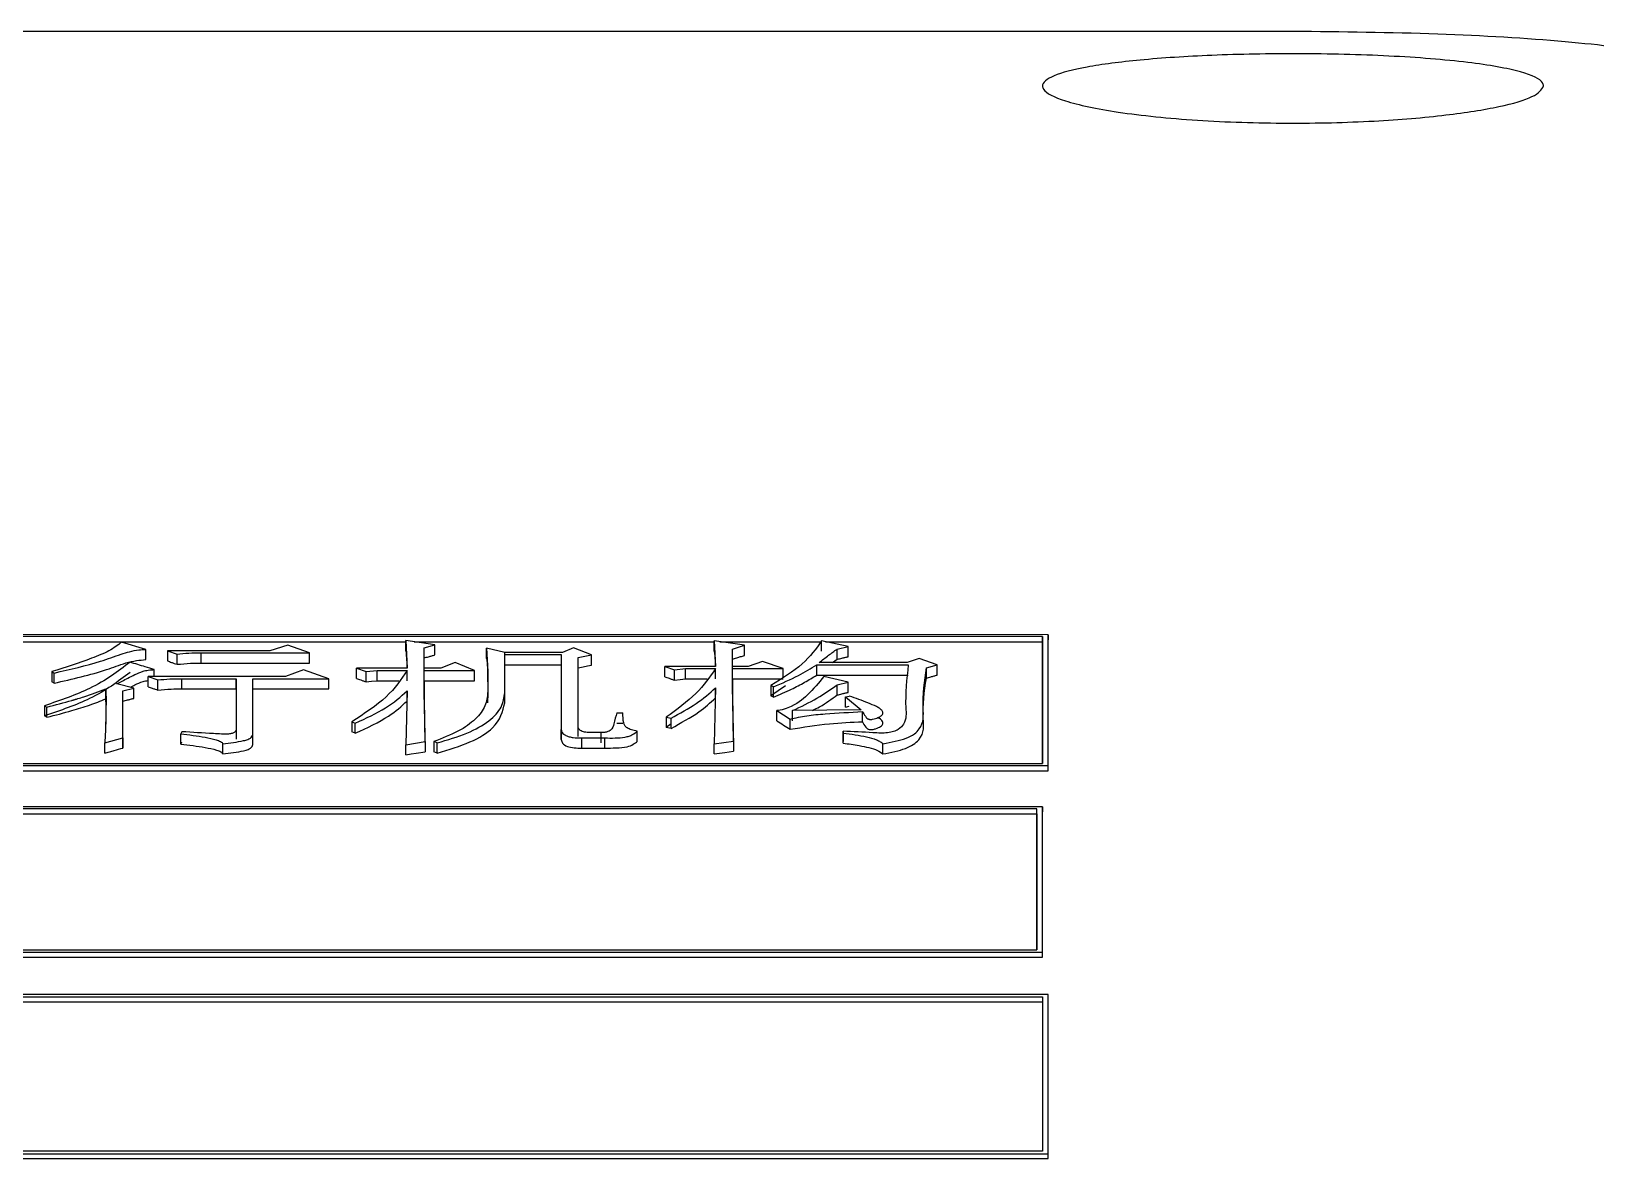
# Model space of a CAD drawing. Header units: millimetres. Extents: x 2251 to 4395, y 932 to 2449.
# Drawn here: x 2764.42 to 2778.47, y 2279.81 to 2289.93 of the extents above; entities that cross this region are included whole.
import ezdxf

# ---------------------------------------------------------------- set-up
doc = ezdxf.new("R2010")
doc.units = ezdxf.units.MM

msp = doc.modelspace()

# ---------------------------------------------------------------- linework, layer by layer
at = {"color": 7, "linetype": 'Continuous', "lineweight": 25}
for p, q in [((2775.754, 2289.929), (2738.754, 2289.93)), ((2773.555, 2284.512), (2751.572, 2284.513)), ((2773.505, 2284.495), (2751.622, 2284.495)), ((2773.505, 2284.495), (2773.505, 2284.449)), ((2773.555, 2284.512), (2773.555, 2284.465)), ((2773.555, 2283.291), (2773.555, 2284.465)), ((2762.338, 2284.449), (2767.789, 2284.449)), ((2765.452, 2284.38), (2765.236, 2284.445)), ((2765.452, 2284.288), (2765.452, 2284.38)), ((2765.647, 2284.368), (2765.647, 2284.276)), ((2765.647, 2284.368), (2765.733, 2284.338)), ((2766.566, 2284.368), (2765.647, 2284.368)), ((2765.733, 2284.246), (2765.733, 2284.338)), ((2765.95, 2284.257), (2765.95, 2284.349)), ((2765.95, 2284.349), (2766.923, 2284.349)), ((2766.729, 2284.418), (2766.566, 2284.368)), ((2766.923, 2284.349), (2766.729, 2284.418)), ((2766.923, 2284.257), (2766.923, 2284.349)), ((2767.789, 2284.46), (2767.8, 2284.211)), ((2768.048, 2284.422), (2767.789, 2284.46)), ((2767.789, 2284.368), (2767.789, 2284.46)), ((2767.863, 2284.449), (2770.558, 2284.449)), ((2767.951, 2284.395), (2768.048, 2284.422)), ((2767.951, 2284.211), (2767.951, 2284.395)), ((2767.951, 2284.394), (2767.951, 2284.395)), ((2768.048, 2284.33), (2768.048, 2284.422)), ((2768.513, 2284.391), (2768.524, 2284.18)), ((2768.676, 2284.353), (2768.513, 2284.391)), ((2768.513, 2284.299), (2768.513, 2284.391)), ((2769.195, 2284.353), (2768.676, 2284.353)), ((2768.676, 2284.261), (2768.676, 2284.353)), ((2768.676, 2283.992), (2768.676, 2284.334)), ((2768.676, 2284.334), (2769.184, 2284.334)), ((2768.676, 2284.242), (2768.676, 2284.334)), ((2769.184, 2284.334), (2769.184, 2283.662)), ((2769.184, 2284.334), (2769.184, 2284.242)), ((2769.292, 2284.395), (2769.195, 2284.353)), ((2769.455, 2284.33), (2769.292, 2284.395)), ((2769.336, 2284.307), (2769.455, 2284.33)), ((2769.455, 2284.238), (2769.455, 2284.33)), ((2770.558, 2284.456), (2770.569, 2284.226)), ((2770.828, 2284.418), (2770.558, 2284.456)), ((2770.558, 2284.364), (2770.558, 2284.456)), ((2770.608, 2284.449), (2771.515, 2284.449)), ((2770.72, 2284.383), (2770.828, 2284.418)), ((2770.72, 2284.226), (2770.72, 2284.383)), ((2770.72, 2284.383), (2770.72, 2284.383)), ((2770.828, 2284.326), (2770.828, 2284.418)), ((2771.759, 2284.406), (2771.521, 2284.456)), ((2771.521, 2284.364), (2771.521, 2284.456)), ((2771.555, 2284.449), (2773.505, 2284.449)), ((2771.661, 2284.383), (2771.759, 2284.406)), ((2771.661, 2284.291), (2771.661, 2284.383)), ((2771.759, 2284.314), (2771.759, 2284.406)), ((2765.528, 2284.137), (2765.528, 2284.199)), ((2765.95, 2284.257), (2766.923, 2284.257)), ((2766.869, 2284.195), (2766.707, 2284.137)), ((2767.096, 2284.117), (2766.869, 2284.195)), ((2767.345, 2284.211), (2767.432, 2284.18)), ((2767.8, 2284.211), (2767.345, 2284.211)), ((2767.345, 2284.119), (2767.345, 2284.211)), ((2767.432, 2284.18), (2767.529, 2284.191)), ((2767.529, 2284.191), (2767.8, 2284.191)), ((2767.529, 2284.099), (2767.529, 2284.191)), ((2767.8, 2284.099), (2767.8, 2284.191)), ((2767.951, 2284.211), (2767.951, 2284.303)), ((2768.102, 2284.211), (2767.951, 2284.211)), ((2767.951, 2284.119), (2767.951, 2284.211)), ((2767.951, 2284.191), (2768.405, 2284.191)), ((2767.951, 2284.099), (2767.951, 2284.191)), ((2768.232, 2284.261), (2768.102, 2284.211)), ((2768.405, 2284.191), (2768.232, 2284.261)), ((2768.405, 2284.099), (2768.405, 2284.191)), ((2768.676, 2284.242), (2769.184, 2284.242)), ((2768.676, 2283.9), (2768.676, 2284.242)), ((2769.184, 2284.242), (2769.184, 2283.57)), ((2769.336, 2283.69), (2769.336, 2284.307)), ((2769.336, 2284.304), (2769.336, 2284.307)), ((2769.336, 2283.598), (2769.336, 2284.215)), ((2770.114, 2284.226), (2770.201, 2284.195)), ((2770.569, 2284.226), (2770.114, 2284.226)), ((2770.114, 2284.134), (2770.114, 2284.226)), ((2770.201, 2284.195), (2770.298, 2284.207)), ((2770.201, 2284.103), (2770.201, 2284.195)), ((2770.298, 2284.207), (2770.569, 2284.207)), ((2770.298, 2284.115), (2770.298, 2284.207)), ((2770.569, 2284.115), (2770.569, 2284.207)), ((2770.72, 2284.226), (2770.72, 2284.291)), ((2770.861, 2284.226), (2770.72, 2284.226)), ((2770.72, 2284.134), (2770.72, 2284.226)), ((2770.72, 2284.207), (2771.175, 2284.207)), ((2770.72, 2284.115), (2770.72, 2284.207)), ((2770.991, 2284.272), (2770.861, 2284.226)), ((2771.175, 2284.207), (2770.991, 2284.272)), ((2771.175, 2284.13), (2771.175, 2284.207)), ((2771.477, 2284.241), (2772.3, 2284.241)), ((2771.477, 2284.149), (2771.477, 2284.241)), ((2772.289, 2284.261), (2771.499, 2284.261)), ((2771.619, 2284.261), (2771.661, 2284.291)), ((2772.397, 2284.299), (2772.289, 2284.261)), ((2772.559, 2284.241), (2772.397, 2284.299)), ((2772.462, 2284.214), (2772.559, 2284.241)), ((2772.462, 2284.122), (2772.462, 2284.214)), ((2772.559, 2284.149), (2772.559, 2284.241)), ((2764.608, 2284.18), (2764.608, 2284.088)), ((2764.608, 2284.18), (2764.63, 2284.168)), ((2764.63, 2284.076), (2764.608, 2284.088)), ((2764.63, 2284.076), (2764.63, 2284.168)), ((2765.344, 2284.031), (2765.193, 2284.071)), ((2765.474, 2284.137), (2765.56, 2284.106)), ((2766.707, 2284.137), (2765.474, 2284.137)), ((2765.474, 2284.045), (2765.474, 2284.137)), ((2765.56, 2284.014), (2765.56, 2284.106)), ((2765.777, 2284.117), (2766.263, 2284.117)), ((2765.777, 2284.026), (2765.777, 2284.117)), ((2766.263, 2284.117), (2766.263, 2283.666)), ((2766.263, 2284.026), (2766.263, 2284.117)), ((2766.415, 2284.117), (2767.096, 2284.117)), ((2766.415, 2283.625), (2766.415, 2284.117)), ((2766.415, 2284.026), (2766.415, 2284.117)), ((2767.096, 2284.026), (2767.096, 2284.117)), ((2767.432, 2284.088), (2767.432, 2284.18)), ((2767.529, 2284.099), (2767.726, 2284.099)), ((2767.951, 2284.099), (2768.405, 2284.099)), ((2767.962, 2283.552), (2767.951, 2284.072)), ((2768.524, 2284.18), (2768.524, 2283.992)), ((2768.524, 2284.088), (2768.524, 2284.18)), ((2768.524, 2284.088), (2768.524, 2283.946)), ((2770.298, 2284.115), (2770.495, 2284.115)), ((2770.72, 2284.115), (2771.175, 2284.115)), ((2770.731, 2283.556), (2770.72, 2284.09)), ((2771.088, 2284.043), (2771.066, 2284.055)), ((2771.066, 2284.055), (2771.066, 2283.963)), ((2771.197, 2284.052), (2771.066, 2283.963)), ((2771.088, 2283.951), (2771.088, 2284.043)), ((2771.477, 2284.149), (2772.3, 2284.149)), ((2771.759, 2284.086), (2771.542, 2284.137)), ((2771.661, 2284.063), (2771.759, 2284.086)), ((2771.661, 2283.971), (2771.661, 2284.063)), ((2771.759, 2283.994), (2771.759, 2284.086)), ((2765.095, 2283.936), (2765.095, 2284.027)), ((2765.247, 2284.008), (2765.344, 2284.031)), ((2765.247, 2283.585), (2765.247, 2284.008)), ((2765.247, 2283.494), (2765.247, 2283.916)), ((2765.344, 2283.94), (2765.344, 2284.031)), ((2765.777, 2284.026), (2766.263, 2284.026)), ((2766.263, 2284.026), (2766.263, 2283.574)), ((2766.415, 2283.534), (2766.415, 2284.026)), ((2766.415, 2284.026), (2767.096, 2284.026)), ((2767.8, 2284.008), (2767.789, 2283.524)), ((2767.799, 2283.916), (2767.799, 2284.008)), ((2768.524, 2283.9), (2768.524, 2283.992)), ((2768.676, 2283.9), (2768.676, 2283.992)), ((2770.569, 2284.035), (2770.558, 2283.532)), ((2770.569, 2283.944), (2770.569, 2284.035)), ((2771.088, 2283.951), (2771.066, 2283.963)), ((2771.737, 2283.953), (2771.77, 2283.96)), ((2771.737, 2283.953), (2771.878, 2283.838)), ((2771.737, 2283.861), (2771.737, 2283.953)), ((2764.544, 2283.874), (2764.565, 2283.862)), ((2764.544, 2283.874), (2764.544, 2283.782)), ((2764.565, 2283.77), (2764.544, 2283.782)), ((2764.565, 2283.77), (2764.565, 2283.862)), ((2769.682, 2283.81), (2769.736, 2283.81)), ((2770.125, 2283.77), (2770.169, 2283.762)), ((2770.125, 2283.77), (2770.125, 2283.679)), ((2770.169, 2283.671), (2770.169, 2283.762)), ((2771.12, 2283.738), (2771.12, 2283.83)), ((2771.12, 2283.83), (2771.239, 2283.754)), ((2771.878, 2283.838), (2771.261, 2283.83)), ((2771.261, 2283.738), (2771.261, 2283.83)), ((2771.737, 2283.861), (2771.77, 2283.869)), ((2771.889, 2283.73), (2771.889, 2283.822)), ((2765.777, 2283.641), (2765.766, 2283.621)), ((2765.766, 2283.53), (2765.766, 2283.621)), ((2766.263, 2283.666), (2766.263, 2283.574)), ((2766.415, 2283.534), (2766.415, 2283.625)), ((2767.302, 2283.73), (2767.334, 2283.718)), ((2767.302, 2283.73), (2767.302, 2283.639)), ((2767.334, 2283.627), (2767.302, 2283.639)), ((2767.334, 2283.627), (2767.334, 2283.718)), ((2769.184, 2283.57), (2769.184, 2283.662)), ((2769.541, 2283.633), (2769.444, 2283.633)), ((2769.541, 2283.542), (2769.541, 2283.633)), ((2769.682, 2283.718), (2769.736, 2283.718)), ((2769.866, 2283.554), (2769.866, 2283.645)), ((2770.169, 2283.713), (2770.125, 2283.679)), ((2770.169, 2283.671), (2770.125, 2283.679)), ((2771.239, 2283.663), (2771.239, 2283.754)), ((2771.715, 2283.629), (2771.715, 2283.645)), ((2771.715, 2283.645), (2771.715, 2283.554)), ((2771.715, 2283.538), (2771.715, 2283.629)), ((2765.084, 2283.54), (2765.247, 2283.585)), ((2765.084, 2283.449), (2765.084, 2283.54)), ((2765.247, 2283.585), (2765.247, 2283.494)), ((2765.766, 2283.53), (2765.777, 2283.55)), ((2766.144, 2283.441), (2766.144, 2283.532)), ((2767.789, 2283.524), (2767.962, 2283.552)), ((2767.789, 2283.433), (2767.789, 2283.524)), ((2767.962, 2283.552), (2767.962, 2283.461)), ((2768.038, 2283.552), (2768.038, 2283.461)), ((2768.07, 2283.54), (2768.038, 2283.552)), ((2768.07, 2283.449), (2768.07, 2283.54)), ((2769.368, 2283.585), (2769.574, 2283.585)), ((2769.368, 2283.494), (2769.368, 2283.585)), ((2769.368, 2283.494), (2769.574, 2283.494)), ((2769.574, 2283.494), (2769.574, 2283.585)), ((2770.558, 2283.532), (2770.731, 2283.556)), ((2770.558, 2283.441), (2770.558, 2283.532)), ((2770.731, 2283.556), (2770.731, 2283.465)), ((2771.715, 2283.538), (2771.715, 2283.554)), ((2772.072, 2283.441), (2772.072, 2283.532)), ((2751.622, 2283.356), (2773.505, 2283.356)), ((2768.07, 2283.449), (2768.038, 2283.461)), ((2751.572, 2283.337), (2773.555, 2283.337)), ((2751.572, 2283.291), (2773.555, 2283.291)), ((2773.555, 2283.291), (2773.555, 2283.337)), ((2773.505, 2282.966), (2751.522, 2282.967)), ((2773.455, 2282.947), (2751.572, 2282.948)), ((2773.455, 2282.902), (2773.455, 2282.947)), ((2773.505, 2282.966), (2773.505, 2282.921)), ((2773.505, 2281.616), (2773.505, 2282.921)), ((2751.572, 2282.902), (2773.455, 2282.902)), ((2751.522, 2281.661), (2773.505, 2281.66)), ((2751.572, 2281.682), (2773.455, 2281.681)), ((2773.505, 2281.616), (2773.505, 2281.66)), ((2751.522, 2281.616), (2773.505, 2281.616)), ((2773.555, 2281.281), (2751.572, 2281.282)), ((2751.622, 2281.26), (2773.505, 2281.26)), ((2773.505, 2281.26), (2773.505, 2281.216)), ((2773.555, 2281.237), (2773.555, 2281.281)), ((2773.555, 2279.807), (2773.555, 2281.237)), ((2751.622, 2281.216), (2773.505, 2281.216)), ((2751.572, 2279.85), (2773.555, 2279.85)), ((2773.505, 2279.873), (2751.622, 2279.873)), ((2773.555, 2279.807), (2773.555, 2279.85)), ((2751.572, 2279.807), (2773.555, 2279.807))]:
    msp.add_line(p, q, dxfattribs=at)
at = {"color": 7, "linetype": 'Continuous', "lineweight": 25, "flags": 128}
for points in [[(2769.336, 2284.215), (2769.38, 2284.224), (2769.418, 2284.231), (2769.455, 2284.238)], [(2767.432, 2284.088), (2767.48, 2284.094), (2767.529, 2284.099)], [(2770.201, 2284.103), (2770.25, 2284.109), (2770.298, 2284.115)], [(2767.789, 2283.433), (2767.835, 2283.441), (2767.882, 2283.448), (2767.962, 2283.461)], [(2770.558, 2283.441), (2770.605, 2283.448), (2770.653, 2283.454), (2770.731, 2283.465)]]:
    msp.add_lwpolyline(points, dxfattribs=at)
at = {"color": 7, "linetype": 'Continuous', "lineweight": 25}
for points, knots in [([(2779.754, 2289.439), (2779.718, 2289.494), (2779.644, 2289.604), (2779.074, 2289.74), (2778.207, 2289.845), (2777.06, 2289.915), (2776.194, 2289.924), (2775.754, 2289.929)], [0, 0, 0, 0, 0.184668, 0.369995, 0.565851, 0.779444, 1, 1, 1, 1]), ([(2778.004, 2289.439), (2777.984, 2289.407), (2777.942, 2289.342), (2777.62, 2289.25), (2777.132, 2289.172), (2776.472, 2289.117), (2775.692, 2289.098), (2774.879, 2289.124), (2774.167, 2289.197), (2773.682, 2289.299), (2773.519, 2289.384), (2773.494, 2289.461), (2773.576, 2289.533), (2773.885, 2289.614), (2774.378, 2289.677), (2775.035, 2289.72), (2775.817, 2289.734), (2776.629, 2289.714), (2777.342, 2289.658), (2777.825, 2289.572), (2777.993, 2289.493), (2778.002, 2289.449), (2778.004, 2289.439)], [0, 0, 0, 0, 0.0462762, 0.0927191, 0.1417154, 0.1951897, 0.2536855, 0.3152612, 0.376912, 0.4343703, 0.4858167, 0.5000047, 0.5462543, 0.592701, 0.6417985, 0.6951551, 0.753514, 0.8153974, 0.8768635, 0.9341609, 0.9857367, 1, 1, 1, 1]), ([(2773.505, 2283.356), (2773.505, 2283.477), (2773.505, 2283.721), (2773.505, 2284.101), (2773.505, 2284.355), (2773.505, 2284.495)], [0, 0, 0, 0, 0.309667, 0.619335, 1, 1, 1, 1]), ([(2773.555, 2283.337), (2773.555, 2283.459), (2773.555, 2283.702), (2773.555, 2284.096), (2773.555, 2284.361), (2773.555, 2284.512)], [0, 0, 0, 0, 0.300086, 0.600172, 1, 1, 1, 1]), ([(2765.236, 2284.445), (2765.201, 2284.418), (2765.13, 2284.365), (2764.913, 2284.277), (2764.731, 2284.219), (2764.608, 2284.18)], [0, 0, 0, 0, 0.244211, 0.494059, 1, 1, 1, 1]), ([(2764.63, 2284.168), (2764.775, 2284.201), (2764.991, 2284.25), (2765.214, 2284.332), (2765.348, 2284.374), (2765.431, 2284.379), (2765.452, 2284.38)], [0, 0, 0, 0, 0.501457, 0.748784, 0.936077, 1, 1, 1, 1]), ([(2765.733, 2284.338), (2765.769, 2284.341), (2765.84, 2284.348), (2765.913, 2284.349), (2765.95, 2284.349)], [0, 0, 0, 0, 0.498867, 1, 1, 1, 1]), ([(2767.789, 2284.368), (2767.791, 2284.34), (2767.795, 2284.288), (2767.797, 2284.235), (2767.798, 2284.211)], [0, 0, 0, 0, 0.53069, 1, 1, 1, 1]), ([(2767.951, 2284.303), (2767.965, 2284.307), (2767.988, 2284.313), (2768.02, 2284.322), (2768.039, 2284.327), (2768.048, 2284.33)], [0, 0, 0, 0, 0.420135, 0.710067, 1, 1, 1, 1]), ([(2770.558, 2284.364), (2770.561, 2284.336), (2770.565, 2284.29), (2770.566, 2284.244), (2770.567, 2284.226)], [0, 0, 0, 0, 0.616417, 1, 1, 1, 1]), ([(2770.72, 2284.291), (2770.733, 2284.296), (2770.758, 2284.303), (2770.794, 2284.315), (2770.817, 2284.322), (2770.828, 2284.326)], [0, 0, 0, 0, 0.362138, 0.681069, 1, 1, 1, 1]), ([(2771.521, 2284.456), (2771.471, 2284.386), (2771.37, 2284.245), (2771.168, 2284.118), (2771.066, 2284.055)], [0, 0, 0, 0, 0.496751, 1, 1, 1, 1]), ([(2771.499, 2284.261), (2771.527, 2284.283), (2771.579, 2284.324), (2771.635, 2284.365), (2771.661, 2284.383)], [0, 0, 0, 0, 0.532976, 1, 1, 1, 1]), ([(2773.505, 2284.449), (2773.505, 2284.339), (2773.505, 2284.119), (2773.505, 2283.756), (2773.505, 2283.497), (2773.505, 2283.356)], [0, 0, 0, 0, 0.312228, 0.624456, 1, 1, 1, 1]), ([(2765.312, 2284.265), (2765.203, 2284.182), (2765.008, 2284.034), (2764.687, 2283.923), (2764.544, 2283.874)], [0, 0, 0, 0, 0.553842, 1, 1, 1, 1]), ([(2764.63, 2284.076), (2764.711, 2284.095), (2764.873, 2284.133), (2765.093, 2284.192), (2765.239, 2284.25), (2765.359, 2284.281), (2765.424, 2284.286), (2765.452, 2284.288)], [0, 0, 0, 0, 0.285391, 0.571044, 0.802081, 0.914333, 1, 1, 1, 1]), ([(2765.193, 2284.071), (2765.225, 2284.087), (2765.279, 2284.115), (2765.354, 2284.154), (2765.413, 2284.18), (2765.474, 2284.195), (2765.51, 2284.197), (2765.528, 2284.199)], [0, 0, 0, 0, 0.3357419, 0.5532256, 0.7726409, 0.885172, 1, 1, 1, 1]), ([(2765.528, 2284.199), (2765.501, 2284.207), (2765.452, 2284.222), (2765.38, 2284.244), (2765.334, 2284.258), (2765.312, 2284.265)], [0, 0, 0, 0, 0.369991, 0.684996, 1, 1, 1, 1]), ([(2765.647, 2284.276), (2765.659, 2284.272), (2765.68, 2284.265), (2765.709, 2284.254), (2765.725, 2284.249), (2765.733, 2284.246)], [0, 0, 0, 0, 0.428609, 0.714304, 1, 1, 1, 1]), ([(2765.733, 2284.246), (2765.773, 2284.249), (2765.844, 2284.256), (2765.918, 2284.257), (2765.95, 2284.257)], [0, 0, 0, 0, 0.558823, 1, 1, 1, 1]), ([(2767.8, 2284.191), (2767.746, 2284.111), (2767.638, 2283.949), (2767.414, 2283.803), (2767.302, 2283.73)], [0, 0, 0, 0, 0.497121, 1, 1, 1, 1]), ([(2767.951, 2284.072), (2767.951, 2284.095), (2767.951, 2284.134), (2767.951, 2284.174), (2767.951, 2284.191)], [0, 0, 0, 0, 0.56, 1, 1, 1, 1]), ([(2767.951, 2284.027), (2767.951, 2284.063), (2767.951, 2284.133), (2767.951, 2284.172), (2767.951, 2284.191)], [0, 0, 0, 0, 0.510039, 1, 1, 1, 1]), ([(2768.513, 2284.299), (2768.516, 2284.272), (2768.52, 2284.224), (2768.523, 2284.153), (2768.524, 2284.11), (2768.524, 2284.088)], [0, 0, 0, 0, 0.384139, 0.692048, 1, 1, 1, 1]), ([(2770.569, 2284.207), (2770.517, 2284.132), (2770.412, 2283.981), (2770.221, 2283.84), (2770.125, 2283.77)], [0, 0, 0, 0, 0.497559, 1, 1, 1, 1]), ([(2770.72, 2284.09), (2770.72, 2284.112), (2770.72, 2284.151), (2770.72, 2284.19), (2770.72, 2284.207)], [0, 0, 0, 0, 0.56, 1, 1, 1, 1]), ([(2770.72, 2284.044), (2770.72, 2284.08), (2770.72, 2284.149), (2770.72, 2284.188), (2770.72, 2284.207)], [0, 0, 0, 0, 0.510364, 1, 1, 1, 1]), ([(2771.088, 2284.043), (2771.166, 2284.077), (2771.311, 2284.139), (2771.425, 2284.209), (2771.477, 2284.241)], [0, 0, 0, 0, 0.5414486, 1, 1, 1, 1]), ([(2771.661, 2284.291), (2771.676, 2284.295), (2771.699, 2284.3), (2771.731, 2284.308), (2771.75, 2284.312), (2771.759, 2284.314)], [0, 0, 0, 0, 0.4398816, 0.7199406, 1, 1, 1, 1]), ([(2772.3, 2284.241), (2772.285, 2284.114), (2772.266, 2283.939), (2772.287, 2283.739), (2772.225, 2283.667), (2772.17, 2283.642), (2772.114, 2283.629), (2772.049, 2283.627), (2771.916, 2283.636), (2771.804, 2283.641), (2771.715, 2283.645)], [0, 0, 0, 0, 0.489233, 0.672718, 0.735367, 0.76608, 0.796242, 0.828596, 0.864188, 1, 1, 1, 1]), ([(2772.072, 2283.532), (2772.147, 2283.546), (2772.258, 2283.568), (2772.359, 2283.62), (2772.443, 2283.709), (2772.423, 2283.915), (2772.446, 2284.095), (2772.462, 2284.214)], [0, 0, 0, 0, 0.132026, 0.196101, 0.258534, 0.505562, 1, 1, 1, 1]), ([(2765.312, 2284.173), (2765.203, 2284.091), (2765.007, 2283.942), (2764.687, 2283.832), (2764.544, 2283.782)], [0, 0, 0, 0, 0.553762, 1, 1, 1, 1]), ([(2765.312, 2284.04), (2765.326, 2284.047), (2765.362, 2284.065), (2765.412, 2284.088), (2765.458, 2284.098), (2765.474, 2284.101)], [0, 0, 0, 0, 0.3081, 0.769592, 1, 1, 1, 1]), ([(2765.474, 2284.045), (2765.486, 2284.041), (2765.507, 2284.033), (2765.536, 2284.023), (2765.552, 2284.017), (2765.56, 2284.014)], [0, 0, 0, 0, 0.428611, 0.714305, 1, 1, 1, 1]), ([(2765.56, 2284.106), (2765.596, 2284.109), (2765.667, 2284.116), (2765.74, 2284.117), (2765.777, 2284.117)], [0, 0, 0, 0, 0.498867, 1, 1, 1, 1]), ([(2767.345, 2284.119), (2767.358, 2284.114), (2767.378, 2284.107), (2767.407, 2284.097), (2767.424, 2284.091), (2767.432, 2284.088)], [0, 0, 0, 0, 0.428612, 0.714306, 1, 1, 1, 1]), ([(2767.951, 2284.099), (2767.951, 2284.079), (2767.951, 2284.037), (2767.951, 2284.03), (2767.951, 2284.027)], [0, 0, 0, 0, 0.489863, 1, 1, 1, 1]), ([(2770.114, 2284.134), (2770.127, 2284.13), (2770.147, 2284.122), (2770.176, 2284.112), (2770.193, 2284.106), (2770.201, 2284.103)], [0, 0, 0, 0, 0.428612, 0.714306, 1, 1, 1, 1]), ([(2770.72, 2284.115), (2770.72, 2284.094), (2770.72, 2284.053), (2770.72, 2284.047), (2770.72, 2284.044)], [0, 0, 0, 0, 0.489538, 1, 1, 1, 1]), ([(2770.731, 2283.556), (2770.729, 2283.646), (2770.727, 2283.782), (2770.724, 2283.93), (2770.722, 2283.993), (2770.722, 2284.014), (2770.721, 2284.031), (2770.72, 2284.05), (2770.72, 2284.046), (2770.72, 2284.044)], [0, 0, 0, 0, 0.496744, 0.745118, 0.829845, 0.854799, 0.869312, 0.93209, 1, 1, 1, 1]), ([(2770.72, 2284.044), (2770.721, 2283.979), (2770.722, 2283.91), (2770.724, 2283.82), (2770.726, 2283.688), (2770.729, 2283.556), (2770.731, 2283.465)], [0, 0, 0, 0, 0.252176, 0.267142, 0.501453, 1, 1, 1, 1]), ([(2771.088, 2283.951), (2771.144, 2283.975), (2771.245, 2284.017), (2771.371, 2284.084), (2771.442, 2284.128), (2771.477, 2284.149)], [0, 0, 0, 0, 0.3812522, 0.6899418, 1, 1, 1, 1]), ([(2771.542, 2284.137), (2771.496, 2284.081), (2771.415, 2283.983), (2771.286, 2283.877), (2771.168, 2283.835), (2771.13, 2283.831), (2771.12, 2283.83)], [0, 0, 0, 0, 0.494165, 0.869161, 0.966217, 1, 1, 1, 1]), ([(2771.261, 2283.83), (2771.337, 2283.866), (2771.488, 2283.94), (2771.604, 2284.022), (2771.661, 2284.063)], [0, 0, 0, 0, 0.5023466, 1, 1, 1, 1]), ([(2772.072, 2283.441), (2772.145, 2283.455), (2772.286, 2283.482), (2772.452, 2283.598), (2772.418, 2283.822), (2772.444, 2284.003), (2772.462, 2284.122)], [0, 0, 0, 0, 0.127764, 0.249157, 0.505692, 1, 1, 1, 1]), ([(2772.462, 2284.122), (2772.475, 2284.126), (2772.498, 2284.133), (2772.531, 2284.142), (2772.55, 2284.147), (2772.559, 2284.149)], [0, 0, 0, 0, 0.4201352, 0.7100675, 1, 1, 1, 1]), ([(2764.565, 2283.862), (2764.641, 2283.881), (2764.719, 2283.902), (2764.796, 2283.924), (2764.805, 2283.927), (2764.814, 2283.93), (2764.823, 2283.932), (2764.832, 2283.935), (2764.857, 2283.942), (2764.95, 2283.971), (2765.031, 2284.002), (2765.095, 2284.027)], [0, 0, 0, 0, 0.400377, 0.412885, 0.425393, 0.450409, 0.462917, 0.475426, 0.500442, 0.600512, 1, 1, 1, 1]), ([(2764.565, 2283.77), (2764.641, 2283.79), (2764.772, 2283.824), (2764.951, 2283.879), (2765.047, 2283.917), (2765.095, 2283.936)], [0, 0, 0, 0, 0.400541, 0.699142, 1, 1, 1, 1]), ([(2765.095, 2284.027), (2765.095, 2284.01), (2765.095, 2283.991), (2765.095, 2283.97), (2765.095, 2283.963), (2765.096, 2283.957), (2765.096, 2283.95), (2765.096, 2283.942), (2765.096, 2283.933), (2765.096, 2283.924), (2765.096, 2283.918), (2765.096, 2283.912), (2765.096, 2283.905), (2765.096, 2283.896), (2765.096, 2283.886), (2765.095, 2283.873), (2765.095, 2283.855), (2765.095, 2283.838), (2765.095, 2283.821), (2765.095, 2283.808), (2765.095, 2283.795), (2765.094, 2283.777), (2765.094, 2283.76), (2765.094, 2283.742), (2765.093, 2283.729), (2765.093, 2283.716), (2765.092, 2283.703), (2765.092, 2283.686), (2765.091, 2283.668), (2765.09, 2283.651), (2765.09, 2283.637), (2765.089, 2283.624), (2765.088, 2283.613), (2765.088, 2283.604), (2765.088, 2283.598), (2765.087, 2283.591), (2765.087, 2283.582), (2765.086, 2283.574), (2765.086, 2283.565), (2765.085, 2283.558), (2765.085, 2283.55), (2765.085, 2283.544), (2765.084, 2283.54)], [0, 0, 0, 0, 0.10711, 0.120499, 0.133888, 0.147276, 0.160665, 0.174054, 0.200831, 0.21422, 0.227609, 0.240998, 0.254386, 0.267775, 0.294553, 0.32133, 0.348108, 0.401663, 0.42844, 0.455218, 0.481995, 0.508773, 0.562328, 0.589105, 0.615883, 0.64266, 0.669438, 0.696215, 0.74977, 0.776548, 0.803325, 0.830103, 0.85688, 0.870269, 0.883658, 0.897047, 0.910435, 0.937213, 0.950602, 0.96399, 0.977379, 1, 1, 1, 1]), ([(2765.095, 2283.909), (2765.095, 2283.913), (2765.095, 2283.92), (2765.095, 2283.931), (2765.095, 2283.938), (2765.095, 2283.943), (2765.095, 2283.944), (2765.095, 2283.945), (2765.095, 2283.946), (2765.095, 2283.927), (2765.095, 2283.8), (2765.092, 2283.716), (2765.091, 2283.666)], [0, 0, 0, 0, 0.01972, 0.0316378, 0.0435082, 0.0463825, 0.0492251, 0.0522948, 0.0558106, 0.08806, 0.4639019, 1, 1, 1, 1]), ([(2765.247, 2283.916), (2765.261, 2283.92), (2765.284, 2283.925), (2765.317, 2283.933), (2765.335, 2283.938), (2765.344, 2283.94)], [0, 0, 0, 0, 0.439881, 0.71994, 1, 1, 1, 1]), ([(2765.56, 2284.014), (2765.6, 2284.018), (2765.671, 2284.025), (2765.744, 2284.025), (2765.777, 2284.026)], [0, 0, 0, 0, 0.558823, 1, 1, 1, 1]), ([(2767.334, 2283.718), (2767.431, 2283.762), (2767.622, 2283.85), (2767.741, 2283.955), (2767.799, 2284.008)], [0, 0, 0, 0, 0.504453, 1, 1, 1, 1]), ([(2767.334, 2283.627), (2767.442, 2283.676), (2767.632, 2283.765), (2767.749, 2283.87), (2767.799, 2283.916)], [0, 0, 0, 0, 0.564212, 1, 1, 1, 1]), ([(2767.951, 2284.027), (2767.952, 2283.963), (2767.952, 2283.898), (2767.953, 2283.85), (2767.954, 2283.839), (2767.955, 2283.796), (2767.957, 2283.67), (2767.96, 2283.549), (2767.962, 2283.461)], [0, 0, 0, 0, 0.252264, 0.254266, 0.269843, 0.313981, 0.501513, 1, 1, 1, 1]), ([(2767.962, 2283.552), (2767.96, 2283.641), (2767.958, 2283.759), (2767.955, 2283.887), (2767.953, 2283.976), (2767.952, 2284.005), (2767.951, 2284.027)], [0, 0, 0, 0, 0.498567, 0.668599, 0.747849, 1, 1, 1, 1]), ([(2768.524, 2283.992), (2768.52, 2283.952), (2768.51, 2283.871), (2768.421, 2283.752), (2768.267, 2283.64), (2768.114, 2283.582), (2768.038, 2283.552)], [0, 0, 0, 0, 0.245487, 0.49251, 0.743419, 1, 1, 1, 1]), ([(2768.07, 2283.54), (2768.163, 2283.568), (2768.346, 2283.622), (2768.544, 2283.735), (2768.659, 2283.861), (2768.67, 2283.949), (2768.676, 2283.992)], [0, 0, 0, 0, 0.258234, 0.509748, 0.755949, 1, 1, 1, 1]), ([(2768.07, 2283.449), (2768.173, 2283.48), (2768.376, 2283.541), (2768.626, 2283.696), (2768.657, 2283.824), (2768.676, 2283.9)], [0, 0, 0, 0, 0.289468, 0.570368, 1, 1, 1, 1]), ([(2770.169, 2283.762), (2770.248, 2283.805), (2770.407, 2283.891), (2770.515, 2283.987), (2770.569, 2284.035)], [0, 0, 0, 0, 0.503094, 1, 1, 1, 1]), ([(2770.169, 2283.671), (2770.257, 2283.719), (2770.415, 2283.805), (2770.522, 2283.901), (2770.569, 2283.944)], [0, 0, 0, 0, 0.562949, 1, 1, 1, 1]), ([(2771.44, 2283.832), (2771.461, 2283.843), (2771.547, 2283.886), (2771.612, 2283.935), (2771.661, 2283.971)], [0, 0, 0, 0, 0.250656, 1, 1, 1, 1]), ([(2771.661, 2283.971), (2771.676, 2283.974), (2771.699, 2283.98), (2771.731, 2283.988), (2771.75, 2283.992), (2771.759, 2283.994)], [0, 0, 0, 0, 0.439858, 0.719929, 1, 1, 1, 1]), ([(2771.889, 2283.822), (2771.897, 2283.808), (2771.909, 2283.786), (2771.926, 2283.763), (2771.942, 2283.754), (2771.948, 2283.752), (2771.954, 2283.751), (2771.96, 2283.751), (2771.968, 2283.751), (2771.984, 2283.753), (2772.005, 2283.758), (2772.034, 2283.769), (2772.06, 2283.784), (2772.076, 2283.806), (2772.068, 2283.828), (2772.047, 2283.849), (2772.002, 2283.873), (2771.913, 2283.911), (2771.827, 2283.941), (2771.77, 2283.96)], [0, 0, 0, 0, 0.12083, 0.185578, 0.200463, 0.207293, 0.213836, 0.220353, 0.227161, 0.24221, 0.277123, 0.31159, 0.371541, 0.433275, 0.493638, 0.554959, 0.617623, 0.744187, 1, 1, 1, 1]), ([(2769.682, 2283.81), (2769.673, 2283.778), (2769.659, 2283.725), (2769.647, 2283.665), (2769.603, 2283.641), (2769.574, 2283.634), (2769.552, 2283.634), (2769.541, 2283.633)], [0, 0, 0, 0, 0.493872, 0.802594, 0.866234, 0.93227, 1, 1, 1, 1]), ([(2769.866, 2283.645), (2769.848, 2283.649), (2769.813, 2283.657), (2769.773, 2283.674), (2769.752, 2283.696), (2769.738, 2283.742), (2769.737, 2283.78), (2769.736, 2283.81)], [0, 0, 0, 0, 0.131971, 0.260261, 0.384427, 0.507933, 1, 1, 1, 1]), ([(2771.239, 2283.754), (2771.288, 2283.765), (2771.386, 2283.788), (2771.609, 2283.806), (2771.777, 2283.815), (2771.889, 2283.822)], [0, 0, 0, 0, 0.2461025, 0.4965719, 1, 1, 1, 1]), ([(2771.889, 2283.73), (2771.897, 2283.715), (2771.908, 2283.694), (2771.927, 2283.672), (2771.937, 2283.665), (2771.946, 2283.661), (2771.955, 2283.66), (2771.965, 2283.659), (2771.984, 2283.661), (2772.016, 2283.67), (2772.053, 2283.687), (2772.076, 2283.711), (2772.068, 2283.736), (2772.052, 2283.756), (2772.03, 2283.765), (2772.026, 2283.766)], [0, 0, 0, 0, 0.228789, 0.293472, 0.325017, 0.349064, 0.365366, 0.381722, 0.40697, 0.473331, 0.60469, 0.720341, 0.824657, 0.962766, 1, 1, 1, 1]), ([(2765.766, 2283.621), (2765.84, 2283.613), (2765.951, 2283.6), (2766.069, 2283.574), (2766.12, 2283.556), (2766.139, 2283.543), (2766.143, 2283.536), (2766.144, 2283.532)], [0, 0, 0, 0, 0.508815, 0.759272, 0.881746, 0.941306, 1, 1, 1, 1]), ([(2766.264, 2283.666), (2766.263, 2283.656), (2766.263, 2283.645), (2766.246, 2283.633), (2766.234, 2283.628), (2766.22, 2283.623), (2766.199, 2283.619), (2766.168, 2283.618), (2766.121, 2283.621), (2765.989, 2283.626), (2765.871, 2283.635), (2765.777, 2283.641)], [0, 0, 0, 0, 0.115473, 0.14517, 0.175331, 0.205787, 0.236431, 0.299107, 0.364431, 0.490851, 1, 1, 1, 1]), ([(2766.144, 2283.532), (2766.209, 2283.54), (2766.289, 2283.549), (2766.372, 2283.571), (2766.409, 2283.593), (2766.413, 2283.612), (2766.415, 2283.625)], [0, 0, 0, 0, 0.515726, 0.641569, 0.763682, 1, 1, 1, 1]), ([(2769.184, 2283.662), (2769.185, 2283.652), (2769.187, 2283.637), (2769.204, 2283.618), (2769.225, 2283.605), (2769.254, 2283.595), (2769.302, 2283.586), (2769.342, 2283.585), (2769.368, 2283.585)], [0, 0, 0, 0, 0.238558, 0.359397, 0.482171, 0.608306, 0.737736, 1, 1, 1, 1]), ([(2769.444, 2283.633), (2769.426, 2283.634), (2769.4, 2283.635), (2769.371, 2283.643), (2769.351, 2283.654), (2769.337, 2283.67), (2769.336, 2283.683), (2769.336, 2283.69)], [0, 0, 0, 0, 0.263272, 0.391385, 0.516554, 0.759179, 1, 1, 1, 1]), ([(2769.574, 2283.585), (2769.637, 2283.584), (2769.715, 2283.582), (2769.795, 2283.601), (2769.833, 2283.619), (2769.853, 2283.635), (2769.866, 2283.645)], [0, 0, 0, 0, 0.514198, 0.639, 0.761004, 1, 1, 1, 1]), ([(2771.12, 2283.738), (2771.14, 2283.726), (2771.18, 2283.701), (2771.22, 2283.675), (2771.239, 2283.663)], [0, 0, 0, 0, 0.4999998, 1, 1, 1, 1]), ([(2771.239, 2283.663), (2771.356, 2283.682), (2771.565, 2283.716), (2771.789, 2283.726), (2771.889, 2283.73)], [0, 0, 0, 0, 0.555157, 1, 1, 1, 1]), ([(2771.715, 2283.629), (2771.787, 2283.62), (2771.894, 2283.605), (2772.001, 2283.574), (2772.05, 2283.552), (2772.065, 2283.539), (2772.072, 2283.532)], [0, 0, 0, 0, 0.509381, 0.758484, 0.880594, 1, 1, 1, 1]), ([(2765.084, 2283.449), (2765.098, 2283.453), (2765.127, 2283.461), (2765.181, 2283.476), (2765.221, 2283.487), (2765.247, 2283.494)], [0, 0, 0, 0, 0.2594101, 0.5188202, 1, 1, 1, 1]), ([(2765.766, 2283.53), (2765.84, 2283.521), (2765.953, 2283.508), (2766.071, 2283.482), (2766.129, 2283.462), (2766.14, 2283.448), (2766.144, 2283.441)], [0, 0, 0, 0, 0.510108, 0.771684, 0.888142, 1, 1, 1, 1]), ([(2766.144, 2283.441), (2766.209, 2283.449), (2766.29, 2283.458), (2766.374, 2283.481), (2766.41, 2283.503), (2766.413, 2283.522), (2766.415, 2283.534)], [0, 0, 0, 0, 0.5165724, 0.6477138, 0.7747847, 1, 1, 1, 1]), ([(2769.184, 2283.57), (2769.186, 2283.559), (2769.189, 2283.537), (2769.231, 2283.508), (2769.299, 2283.495), (2769.345, 2283.494), (2769.368, 2283.494)], [0, 0, 0, 0, 0.268078, 0.541055, 0.767668, 1, 1, 1, 1]), ([(2769.574, 2283.494), (2769.607, 2283.494), (2769.675, 2283.495), (2769.773, 2283.5), (2769.832, 2283.527), (2769.855, 2283.545), (2769.866, 2283.554)], [0, 0, 0, 0, 0.2895179, 0.5749505, 0.7896564, 1, 1, 1, 1]), ([(2771.715, 2283.538), (2771.764, 2283.532), (2771.844, 2283.521), (2771.947, 2283.499), (2772.027, 2283.476), (2772.057, 2283.452), (2772.072, 2283.441)], [0, 0, 0, 0, 0.3480027, 0.5708413, 0.789242, 1, 1, 1, 1]), ([(2773.455, 2281.681), (2773.455, 2281.816), (2773.455, 2282.085), (2773.455, 2282.508), (2773.455, 2282.791), (2773.455, 2282.947)], [0, 0, 0, 0, 0.309667, 0.619335, 1, 1, 1, 1]), ([(2773.505, 2281.66), (2773.505, 2281.795), (2773.505, 2282.064), (2773.505, 2282.502), (2773.505, 2282.797), (2773.505, 2282.966)], [0, 0, 0, 0, 0.3000859, 0.6001718, 1, 1, 1, 1]), ([(2773.455, 2282.902), (2773.455, 2282.8), (2773.455, 2282.596), (2773.455, 2282.192), (2773.455, 2281.883), (2773.455, 2281.681)], [0, 0, 0, 0, 0.2589568, 0.5179136, 1, 1, 1, 1]), ([(2773.505, 2281.26), (2773.505, 2281.12), (2773.505, 2280.842), (2773.505, 2280.38), (2773.505, 2280.053), (2773.505, 2279.873)], [0, 0, 0, 0, 0.309667, 0.619335, 1, 1, 1, 1]), ([(2773.555, 2279.85), (2773.555, 2279.997), (2773.555, 2280.291), (2773.555, 2280.77), (2773.555, 2281.095), (2773.555, 2281.281)], [0, 0, 0, 0, 0.300086, 0.600172, 1, 1, 1, 1]), ([(2773.505, 2281.216), (2773.505, 2281.103), (2773.505, 2280.879), (2773.505, 2280.435), (2773.505, 2280.095), (2773.505, 2279.873)], [0, 0, 0, 0, 0.257946, 0.515892, 1, 1, 1, 1])]:
    msp.add_open_spline(points, degree=3, knots=knots, dxfattribs=at)

doc.saveas('drawing.dxf')
